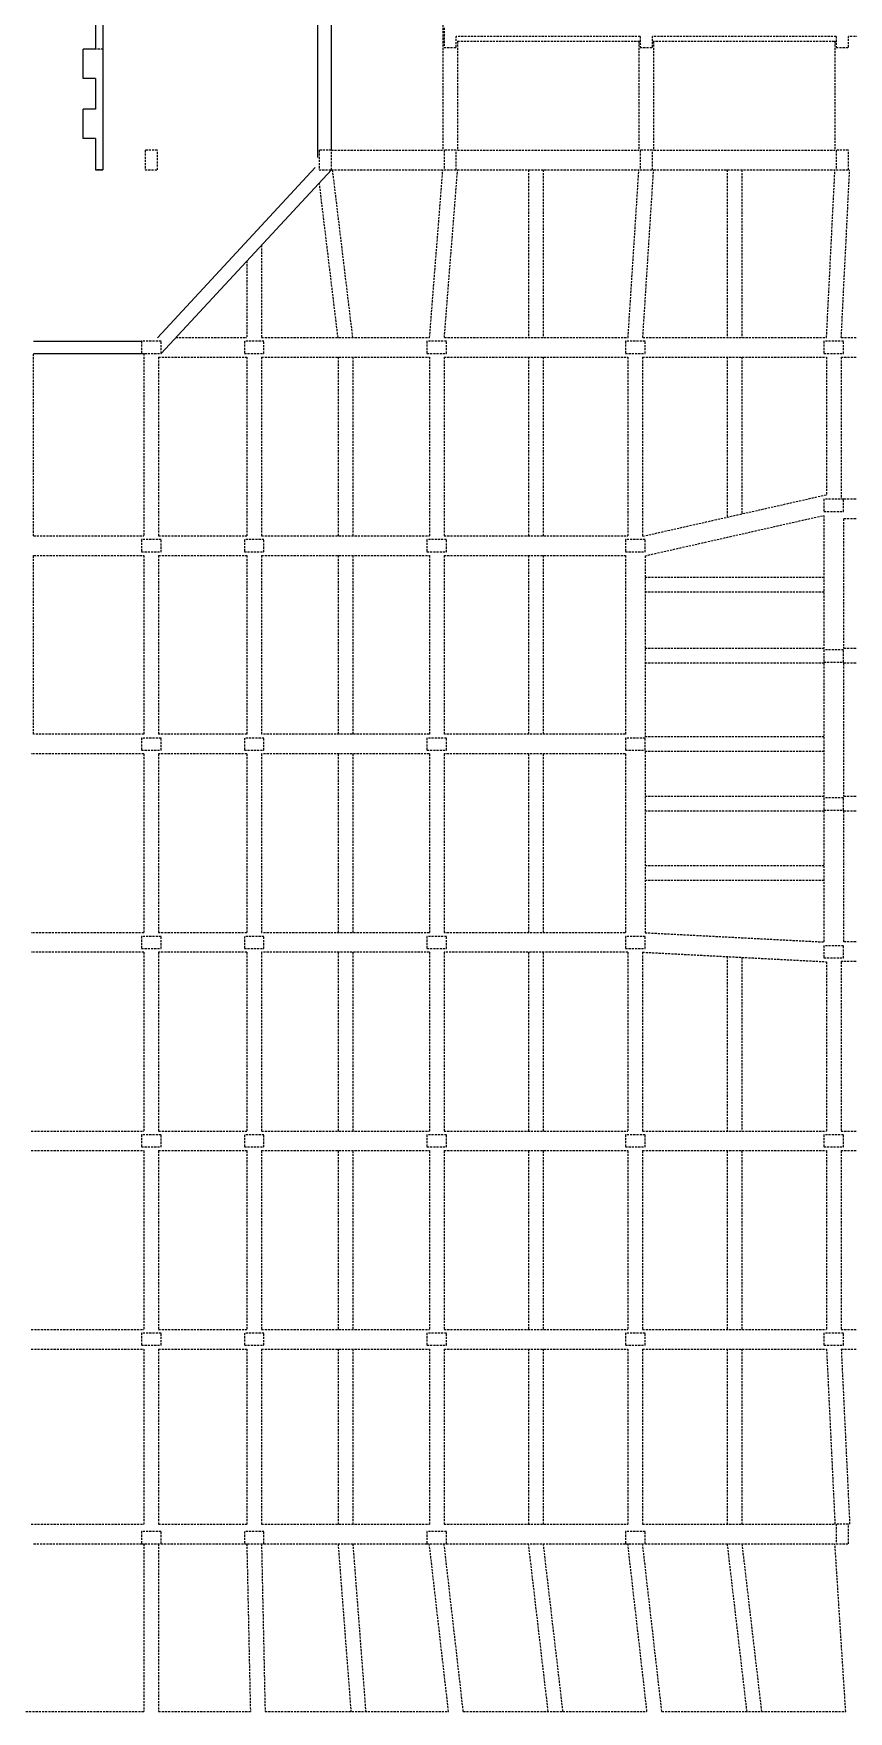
# Model space of a CAD drawing. Header units: millimetres. Extents: x 317501 to 2277231, y -321722 to 1186893.
# Drawn here: x 2016172 to 2049422, y 780578 to 849093 of the extents above; entities that cross this region are included whole.
import ezdxf

# ---------------------------------------------------------------- set-up
doc = ezdxf.new("R2010")
doc.units = ezdxf.units.MM
doc.header["$LTSCALE"] = 57
doc.linetypes.add('XS-지하주차장$0$HID', pattern=[2.3, 1.5, -0.8])
for name, color, linetype in [('XS-지하주차장$0$B', 9, 'XS-지하주차장$0$HID'), ('XS-지하주차장$0$G', 4, 'XS-지하주차장$0$HID'), ('XS-지하주차장$0$GG', 4, 'Continuous'), ('XS-지하주차장$0$W1-H', 11, 'XS-지하주차장$0$HID'), ('XS-지하주차장$0$W11', 40, 'Continuous'), ('XS-지하주차장$0$WG', 6, 'XS-지하주차장$0$HID')]:
    doc.layers.add(name, color=color, linetype=linetype)

# ---------------------------------------------------------------- blocks, each defined once
blk = doc.blocks.new('XS-지하주차장$0$B1-W')
at = {"layer": 'XS-지하주차장$0$W1-H'}
for p, q in [((84500, 119010), (84500, 118210)), ((85000, 118210), (85000, 118660)), ((92500, 118660), (85000, 118660)), ((92500, 118660), (92500, 118210)), ((100500, 118660), (93000, 118660)), ((93000, 118210), (93000, 118660)), ((100500, 118660), (100500, 118210)), ((108500, 118660), (101000, 118660)), ((101000, 118210), (101000, 118660)), ((70580, 118140), (69780, 118140)), ((69780, 116940), (69780, 118140)), ((70580, 118140), (70580, 113210)), ((84500, 118210), (85000, 118210)), ((92500, 118210), (93000, 118210)), ((100500, 118210), (101000, 118210)), ((70280, 116940), (69780, 116940)), ((70280, 116940), (70280, 115695)), ((69780, 114495), (69780, 115695)), ((70280, 115695), (69780, 115695)), ((70280, 114495), (69780, 114495)), ((70280, 114495), (70280, 113210)), ((72800, 114010), (72300, 114010)), ((72300, 114010), (72300, 113210)), ((72800, 113210), (72800, 114010)), ((79900, 114010), (79400, 114010)), ((79400, 114010), (79400, 113210)), ((79900, 113210), (79900, 114010)), ((85000, 114010), (84500, 114010)), ((84500, 114010), (84500, 113210)), ((85000, 113210), (85000, 114010)), ((93000, 114010), (92500, 114010)), ((92500, 114010), (92500, 113210)), ((93000, 113210), (93000, 114010)), ((101000, 114010), (100500, 114010)), ((100500, 114010), (100500, 113210)), ((101000, 113210), (101000, 114010)), ((70580, 113210), (70280, 113210)), ((72300, 113210), (72800, 113210)), ((79400, 113210), (79900, 113210)), ((84500, 113210), (85000, 113210)), ((92500, 113210), (93000, 113210)), ((100500, 113210), (101000, 113210)), ((72150, 106210), (72150, 105710)), ((72950, 106210), (72150, 106210)), ((72950, 105710), (72950, 106210)), ((76350, 106210), (76350, 105710)), ((77150, 106210), (76350, 106210)), ((77150, 105710), (77150, 106210)), ((83800, 106210), (83800, 105710)), ((84600, 106210), (83800, 106210)), ((84600, 105710), (84600, 106210)), ((91900, 106210), (91900, 105710)), ((92700, 106210), (91900, 106210)), ((92700, 105710), (92700, 106210)), ((100000, 106210), (100000, 105710)), ((100800, 106210), (100000, 106210)), ((100800, 105710), (100800, 106210)), ((72150, 105710), (72950, 105710)), ((76350, 105710), (77150, 105710)), ((83800, 105710), (84600, 105710)), ((91900, 105710), (92700, 105710)), ((100000, 105710), (100800, 105710)), ((100000, 99760), (100000, 99260)), ((100800, 99760), (100000, 99760)), ((100800, 99260), (100800, 99760)), ((100000, 99260), (100800, 99260)), ((72150, 98110), (72150, 97610)), ((72950, 98110), (72150, 98110)), ((72950, 97610), (72950, 98110)), ((76350, 98110), (76350, 97610)), ((77150, 98110), (76350, 98110)), ((77150, 97610), (77150, 98110)), ((83800, 98110), (83800, 97610)), ((84600, 98110), (83800, 98110)), ((84600, 97610), (84600, 98110)), ((91900, 98110), (91900, 97610)), ((92700, 98110), (91900, 98110)), ((92700, 97610), (92700, 98110)), ((72150, 97610), (72950, 97610)), ((76350, 97610), (77150, 97610)), ((83800, 97610), (84600, 97610)), ((91900, 97610), (92700, 97610)), ((100000, 93610), (100000, 93110)), ((100800, 93610), (100000, 93610)), ((100800, 93110), (100800, 93610)), ((100000, 93110), (100800, 93110)), ((72150, 90010), (72150, 89510)), ((72950, 90010), (72150, 90010)), ((72950, 89510), (72950, 90010)), ((76350, 90010), (76350, 89510)), ((77150, 90010), (76350, 90010)), ((77150, 89510), (77150, 90010)), ((83800, 90010), (83800, 89510)), ((84600, 90010), (83800, 90010)), ((84600, 89510), (84600, 90010)), ((91900, 90010), (91900, 89510)), ((92700, 90010), (91900, 90010)), ((92700, 89510), (92700, 90010)), ((72150, 89510), (72950, 89510)), ((76350, 89510), (77150, 89510)), ((83800, 89510), (84600, 89510)), ((91900, 89510), (92700, 89510)), ((100000, 87570), (100000, 87070)), ((100800, 87570), (100000, 87570)), ((100000, 87070), (100800, 87070)), ((100800, 87070), (100800, 87570)), ((72150, 81910), (72150, 81410)), ((72950, 81910), (72150, 81910)), ((72950, 81410), (72950, 81910)), ((76350, 81910), (76350, 81410)), ((77150, 81910), (76350, 81910)), ((77150, 81410), (77150, 81910)), ((83800, 81910), (83800, 81410)), ((84600, 81910), (83800, 81910)), ((84600, 81410), (84600, 81910)), ((91900, 81910), (91900, 81410)), ((92700, 81910), (91900, 81910)), ((92700, 81410), (92700, 81910)), ((72150, 81410), (72950, 81410)), ((76350, 81410), (77150, 81410)), ((83800, 81410), (84600, 81410)), ((91900, 81410), (92700, 81410)), ((100000, 81530), (100000, 81030)), ((100800, 81530), (100000, 81530)), ((100000, 81030), (100800, 81030)), ((100800, 81030), (100800, 81530)), ((72150, 73810), (72150, 73310)), ((72950, 73810), (72150, 73810)), ((72950, 73310), (72950, 73810)), ((76350, 73810), (76350, 73310)), ((77150, 73810), (76350, 73810)), ((77150, 73310), (77150, 73810)), ((83800, 73810), (83800, 73310)), ((84600, 73810), (83800, 73810)), ((84600, 73310), (84600, 73810)), ((91900, 73810), (91900, 73310)), ((92700, 73810), (91900, 73810)), ((92700, 73310), (92700, 73810)), ((100000, 73810), (100000, 73310)), ((100800, 73810), (100000, 73810)), ((100800, 73310), (100800, 73810)), ((72150, 73310), (72950, 73310)), ((76350, 73310), (77150, 73310)), ((83800, 73310), (84600, 73310)), ((91900, 73310), (92700, 73310)), ((100000, 73310), (100800, 73310)), ((72150, 65710), (72150, 65210)), ((72950, 65710), (72150, 65710)), ((72150, 65210), (72950, 65210)), ((72950, 65210), (72950, 65710)), ((76350, 65710), (76350, 65210)), ((77150, 65710), (76350, 65710)), ((76350, 65210), (77150, 65210)), ((77150, 65210), (77150, 65710)), ((83800, 65710), (83800, 65210)), ((84600, 65710), (83800, 65710)), ((83800, 65210), (84600, 65210)), ((84600, 65210), (84600, 65710)), ((91900, 65710), (91900, 65210)), ((92700, 65710), (91900, 65710)), ((91900, 65210), (92700, 65210)), ((92700, 65210), (92700, 65710)), ((100000, 65710), (100000, 65210)), ((100800, 65710), (100000, 65710)), ((100000, 65210), (100800, 65210)), ((100800, 65210), (100800, 65710)), ((72150, 57610), (72150, 57110)), ((72950, 57610), (72150, 57610)), ((72950, 57110), (72950, 57610)), ((76350, 57610), (76350, 57110)), ((77150, 57610), (76350, 57610)), ((77150, 57110), (77150, 57610)), ((83800, 57610), (83800, 57110)), ((84600, 57610), (83800, 57610)), ((84600, 57110), (84600, 57610)), ((91900, 57610), (91900, 57110)), ((92700, 57610), (91900, 57610)), ((92700, 57110), (92700, 57610)), ((101000, 57910), (100500, 57910)), ((100500, 57910), (100500, 57110)), ((101000, 57110), (101000, 57910)), ((72150, 57110), (72950, 57110)), ((76350, 57110), (77150, 57110)), ((83800, 57110), (84600, 57110)), ((91900, 57110), (92700, 57110)), ((100500, 57110), (101000, 57110))]:
    blk.add_line(p, q, dxfattribs=at)
blk = doc.blocks.new('XS-지하주차장$0$101')
at = {"layer": 'XS-지하주차장$0$W11'}
for p, q in [((29145, 18575), (29145, 27800)), ((29145, 27800), (40060, 27800)), ((30635, 27500), (29345, 27500)), ((29345, 18275), (29345, 27500)), ((30635, 27500), (30635, 27000)), ((32495, 27500), (32495, 27000)), ((32495, 27500), (35130, 27500)), ((35130, 27500), (35130, 27000)), ((36330, 27500), (37575, 27500)), ((36330, 27500), (36330, 27000)), ((37575, 27500), (37575, 27000)), ((38775, 27500), (38775, 27000)), ((38775, 27500), (40060, 27500)), ((40060, 27500), (40060, 27800)), ((32495, 27000), (30635, 27000)), ((36330, 27000), (35130, 27000)), ((38775, 27000), (37575, 27000)), ((37775, 24570), (36240, 24570)), ((36240, 24570), (36240, 24320)), ((37775, 24320), (36240, 24320)), ((37775, 24570), (37775, 24320)), ((30635, 22175), (30635, 21475)), ((30635, 22175), (32495, 22175)), ((32495, 22175), (32495, 19225)), ((30635, 21475), (31795, 21475)), ((31795, 21475), (31795, 20700)), ((31795, 19925), (31795, 20700)), ((30635, 19225), (30635, 19925)), ((30635, 19925), (31795, 19925)), ((30635, 19225), (32495, 19225)), ((20835, 10415), (20835, 18575)), ((29145, 18575), (20835, 18575)), ((21135, 15875), (21135, 18275)), ((21135, 18275), (23735, 18275)), ((23735, 17670), (23735, 18275)), ((24035, 17670), (24035, 18275)), ((26235, 18275), (24035, 18275)), ((26235, 17675), (26235, 18275)), ((26535, 18275), (28835, 18275)), ((26535, 17675), (26535, 18275)), ((28835, 13375), (28835, 18275)), ((29135, 10725), (29135, 18275)), ((29135, 18275), (29345, 18275)), ((23735, 17670), (24035, 17670)), ((26235, 17675), (26535, 17675)), ((26235, 15165), (26235, 16485)), ((26235, 16485), (26535, 16485)), ((26535, 15165), (26535, 16485)), ((37775, 17080), (36240, 17080)), ((36240, 16830), (36240, 17080)), ((37775, 16830), (36240, 16830)), ((37775, 16830), (37775, 17080)), ((21135, 15875), (23735, 15875)), ((23735, 15875), (23735, 16000)), ((24035, 16000), (23735, 16000)), ((24035, 15575), (24035, 16000)), ((21135, 11025), (21135, 15575)), ((21135, 15575), (24035, 15575)), ((26235, 15165), (26535, 15165)), ((23735, 11025), (23735, 14465)), ((23735, 14465), (24035, 14465)), ((24035, 10725), (24035, 14465)), ((32495, 14660), (30635, 14660)), ((30635, 13860), (30635, 14660)), ((32495, 14110), (32495, 14660)), ((35130, 14110), (35130, 14660)), ((36330, 14660), (35130, 14660)), ((36330, 13860), (36330, 14660)), ((37575, 13860), (37575, 14660)), ((38775, 14660), (37575, 14660)), ((38775, 14110), (38775, 14660)), ((26235, 13075), (26235, 13975)), ((26235, 13975), (26535, 13975)), ((26535, 13375), (26535, 13975)), ((36330, 13860), (30635, 13860)), ((35130, 14110), (32495, 14110)), ((40060, 13860), (37575, 13860)), ((40060, 14110), (38775, 14110)), ((40060, 14110), (40060, 13860)), ((7250, 13475), (0, 13475)), ((0, 13475), (0, 0)), ((300, 13175), (300, 10575)), ((4850, 13175), (300, 13175)), ((4850, 13175), (4850, 11685)), ((6950, 13175), (5150, 13175)), ((5150, 13175), (5150, 11685)), ((6950, 13175), (6950, 10065)), ((7250, 13475), (7250, 10415)), ((26235, 13075), (28835, 13075)), ((26535, 13375), (28835, 13375)), ((28835, 10725), (28835, 13075)), ((4850, 11685), (5150, 11685)), ((21135, 11025), (23735, 11025)), ((37775, 11090), (36240, 11090)), ((36240, 11090), (36240, 10840)), ((37775, 11090), (37775, 10840)), ((5840, 10575), (300, 10575)), ((5840, 10575), (5840, 10275)), ((20835, 10415), (7250, 10415)), ((21135, 10275), (21135, 10725)), ((21135, 10725), (24035, 10725)), ((28835, 10725), (29135, 10725)), ((37775, 10840), (36240, 10840)), ((5840, 10275), (300, 10275)), ((300, 10275), (300, 8925)), ((19235, 10065), (6950, 10065)), ((19235, 10065), (19235, 10275)), ((21135, 10275), (19235, 10275)), ((300, 8925), (1115, 8925)), ((1115, 8625), (1115, 8925)), ((2325, 8625), (2325, 8925)), ((2325, 8925), (3125, 8925)), ((3125, 8925), (3125, 8625)), ((4345, 8925), (4345, 8625)), ((4345, 8925), (5675, 8925)), ((5675, 8925), (5675, 7505)), ((8455, 8925), (7125, 8925)), ((7125, 8925), (7125, 7505)), ((8455, 8925), (8455, 8625)), ((9675, 8925), (9675, 8625)), ((10475, 8925), (9675, 8925)), ((10475, 8625), (10475, 8925)), ((11685, 8625), (11685, 8925)), ((12440, 8925), (11685, 8925)), ((13205, 8925), (12440, 8925)), ((13205, 8925), (13205, 8625)), ((15215, 8925), (14425, 8925)), ((14425, 8925), (14425, 8625)), ((15215, 8925), (15215, 7875)), ((17705, 8925), (18495, 8925)), ((17705, 8925), (17705, 7875)), ((18495, 8925), (18495, 8625)), ((19715, 8925), (20480, 8925)), ((19715, 8925), (19715, 8625)), ((21245, 8925), (20480, 8925)), ((21245, 8925), (21245, 8625)), ((23255, 8925), (22465, 8925)), ((22465, 8925), (22465, 8625)), ((23255, 8925), (23255, 7875)), ((25745, 8925), (26535, 8925)), ((25745, 8925), (25745, 7875)), ((26535, 8925), (26535, 8625)), ((27755, 8925), (28535, 8925)), ((27755, 8925), (27755, 8625)), ((28535, 8925), (28835, 8925)), ((28835, 8925), (28835, 370)), ((300, 8625), (1115, 8625)), ((300, 8625), (300, 4630)), ((2325, 8625), (3125, 8625)), ((4345, 8625), (5375, 8625)), ((5375, 8625), (5375, 7205)), ((8455, 8625), (7425, 8625)), ((7425, 8625), (7425, 7205)), ((10475, 8625), (9675, 8625)), ((12290, 8625), (11685, 8625)), ((12290, 4630), (12290, 8625)), ((12540, 8625), (12540, 1705)), ((13205, 8625), (12540, 8625)), ((14915, 8625), (14425, 8625)), ((14915, 8625), (14915, 7575)), ((18005, 8625), (18495, 8625)), ((18005, 8625), (18005, 7575)), ((19715, 8625), (20355, 8625)), ((20355, 8625), (20355, 4650)), ((20605, 8625), (20605, 4650)), ((21245, 8625), (20605, 8625)), ((22955, 8625), (22465, 8625)), ((22955, 8625), (22955, 7575)), ((26045, 8625), (26535, 8625)), ((26045, 8625), (26045, 7575)), ((27755, 8625), (28535, 8625)), ((28535, 8625), (28535, 1705)), ((30635, 8695), (30635, 7995)), ((30635, 8695), (32495, 8695)), ((32495, 5745), (32495, 8695)), ((2930, 7925), (2930, 7295)), ((2930, 7925), (3180, 7925)), ((3180, 7925), (3180, 7295)), ((9620, 7925), (9620, 7295)), ((9870, 7925), (9620, 7925)), ((9870, 7925), (9870, 7295)), ((16335, 7575), (14915, 7575)), ((16460, 7875), (15215, 7875)), ((16335, 4805), (16335, 7575)), ((16460, 7875), (17705, 7875)), ((16585, 4805), (16585, 7575)), ((16585, 7575), (18005, 7575)), ((24375, 7575), (22955, 7575)), ((24500, 7875), (23255, 7875)), ((24375, 4805), (24375, 7575)), ((24500, 7875), (25745, 7875)), ((24625, 4805), (24625, 7575)), ((24625, 7575), (26045, 7575)), ((30635, 7995), (31795, 7995)), ((31795, 7995), (31795, 7220)), ((2930, 7295), (3180, 7295)), ((5375, 7205), (6275, 7205)), ((5675, 7505), (6400, 7505)), ((6275, 1585), (6275, 7205)), ((7125, 7505), (6400, 7505)), ((6525, 1585), (6525, 7205)), ((7425, 7205), (6525, 7205)), ((9870, 7295), (9620, 7295)), ((31795, 6445), (31795, 7220)), ((35130, 6520), (35130, 7320)), ((36330, 7320), (35130, 7320)), ((36330, 6520), (36330, 7320)), ((37575, 6520), (37575, 7320)), ((38775, 7320), (37575, 7320)), ((38775, 6520), (38775, 7320)), ((30635, 5745), (30635, 6445)), ((30635, 6445), (31795, 6445)), ((36330, 6520), (35130, 6520)), ((38775, 6520), (37575, 6520)), ((30635, 5745), (32495, 5745)), ((16335, 4805), (16460, 4805)), ((16585, 4805), (16460, 4805)), ((24375, 4805), (24500, 4805)), ((24625, 4805), (24500, 4805)), ((300, 4630), (3180, 4630)), ((300, 4380), (3180, 4380)), ((300, 4380), (300, 1585)), ((3180, 4380), (3180, 4630)), ((12290, 4630), (9620, 4630)), ((9620, 4380), (9620, 4630)), ((12290, 4380), (9620, 4380)), ((12290, 1585), (12290, 4380)), ((20355, 4650), (20605, 4650)), ((2930, 2285), (2930, 3520)), ((2930, 3520), (3180, 3520)), ((3180, 2285), (3180, 3520)), ((9620, 2285), (9620, 3520)), ((9870, 3520), (9620, 3520)), ((9870, 2285), (9870, 3520)), ((20355, 3650), (20605, 3650)), ((20355, 3650), (20355, 1705)), ((20605, 3650), (20605, 1705)), ((37775, 3600), (36240, 3600)), ((36240, 3350), (36240, 3600)), ((37775, 3350), (37775, 3600)), ((16335, 1705), (16335, 3305)), ((16335, 3305), (16460, 3305)), ((16585, 3305), (16460, 3305)), ((16585, 1705), (16585, 3305)), ((24375, 1705), (24375, 3305)), ((24375, 3305), (24500, 3305)), ((24625, 3305), (24500, 3305)), ((24625, 1705), (24625, 3305)), ((37775, 3350), (36240, 3350)), ((2930, 2285), (3180, 2285)), ((9870, 2285), (9620, 2285)), ((300, 1585), (1600, 1585)), ((1600, 1285), (1600, 1585)), ((2910, 1585), (3310, 1585)), ((2910, 1285), (2910, 1585)), ((3310, 1285), (3310, 1585)), ((4920, 1585), (6275, 1585)), ((4920, 1285), (4920, 1585)), ((7880, 1585), (6525, 1585)), ((7880, 1285), (7880, 1585)), ((9890, 1585), (9490, 1585)), ((9490, 1285), (9490, 1585)), ((9890, 1285), (9890, 1585)), ((11200, 1285), (11200, 1585)), ((12290, 1585), (11200, 1585)), ((12540, 1705), (13170, 1705)), ((12540, 1405), (12540, 420)), ((12540, 1405), (13170, 1405)), ((13170, 1705), (13170, 1405)), ((14980, 1705), (16335, 1705)), ((14980, 1705), (14980, 1405)), ((14980, 1405), (16335, 1405)), ((16335, 1405), (16335, 420)), ((17940, 1705), (16585, 1705)), ((17940, 1405), (16585, 1405)), ((16585, 1405), (16585, 420)), ((17940, 1705), (17940, 1405)), ((20355, 1705), (19750, 1705)), ((19750, 1705), (19750, 1405)), ((20355, 1405), (19750, 1405)), ((20355, 1405), (20355, 420)), ((20605, 1705), (21210, 1705)), ((20605, 1405), (20605, 420)), ((20605, 1405), (21210, 1405)), ((21210, 1705), (21210, 1405)), ((23020, 1705), (24375, 1705)), ((23020, 1705), (23020, 1405)), ((23020, 1405), (24375, 1405)), ((24375, 1405), (24375, 420)), ((25980, 1705), (24625, 1705)), ((25980, 1405), (24625, 1405)), ((24625, 1405), (24625, 370)), ((25980, 1705), (25980, 1405)), ((28535, 1705), (27790, 1705)), ((27790, 1705), (27790, 1405)), ((28535, 1405), (27790, 1405)), ((28535, 1405), (28535, 370)), ((300, 1285), (1600, 1285)), ((300, 1285), (300, 300)), ((2910, 1285), (3310, 1285)), ((4920, 1285), (6275, 1285)), ((6275, 1285), (6275, 300)), ((7880, 1285), (6525, 1285)), ((6525, 1285), (6525, 300)), ((9890, 1285), (9490, 1285)), ((12290, 1285), (11200, 1285)), ((12290, 1285), (12290, 420)), ((32495, 920), (30635, 920)), ((30635, 370), (30635, 920)), ((32495, 420), (32495, 920)), ((35130, 420), (35130, 920)), ((36330, 920), (35130, 920)), ((36330, 420), (36330, 920)), ((38775, 920), (37575, 920)), ((37575, 420), (37575, 920)), ((38775, 420), (38775, 920)), ((0, 0), (12540, 0)), ((300, 300), (6275, 300)), ((6525, 300), (12240, 300)), ((12240, 420), (12240, 300)), ((12240, 420), (12290, 420)), ((12540, 420), (16335, 420)), ((12540, 120), (12540, 0)), ((12540, 120), (39810, 120)), ((16585, 420), (20355, 420)), ((20605, 420), (24375, 420)), ((24625, 370), (28535, 370)), ((30635, 370), (28835, 370)), ((32495, 420), (35130, 420)), ((36330, 420), (37575, 420)), ((38775, 420), (39560, 420))]:
    blk.add_line(p, q, dxfattribs=at)
for points in [[(36330, 20300), (35130, 20300), (35130, 21100), (36330, 21100)], [(38775, 20300), (37575, 20300), (37575, 21100), (38775, 21100)]]:
    blk.add_lwpolyline(points, close=True, dxfattribs=at)

msp = doc.modelspace()

# ---------------------------------------------------------------- linework, layer by layer
at = {"layer": 'XS-지하주차장$0$B'}
for p, q in [((2029198.8, 836677.6), (2028373.8, 843527.6)), ((2036371.6, 843527.6), (2036371.6, 836677.6)), ((2036971.6, 843527.6), (2036971.6, 836677.6)), ((2044471.6, 843527.6), (2044471.6, 836677.6)), ((2045071.6, 843527.6), (2045071.6, 836677.6)), ((2028594.4, 836677.6), (2027833, 843000.2)), ((2028596.6, 835877.6), (2028596.6, 828577.6)), ((2029196.6, 835877.6), (2029196.6, 828577.6)), ((2036371.6, 835877.6), (2036371.6, 828577.6)), ((2036971.6, 835877.6), (2036971.6, 828577.6)), ((2044471.6, 835877.6), (2044471.6, 829344.8)), ((2045071.6, 835877.6), (2045071.6, 829480.5)), ((2028596.6, 827777.6), (2028596.6, 820477.6)), ((2029196.6, 827777.6), (2029196.6, 820477.6)), ((2036371.6, 827777.6), (2036371.6, 820477.6)), ((2036971.6, 827777.6), (2036971.6, 820477.6)), ((2048421.6, 826877.6), (2041121.6, 826877.6)), ((2048421.6, 826277.6), (2041121.6, 826277.6)), ((2048421.6, 820377.6), (2041121.6, 820377.6)), ((2028596.6, 819677.6), (2028596.6, 812377.6)), ((2029196.6, 819677.6), (2029196.6, 812377.6)), ((2036371.6, 819677.6), (2036371.6, 812377.6)), ((2036971.6, 819677.6), (2036971.6, 812377.6)), ((2048421.6, 819777.6), (2041121.6, 819777.6)), ((2048421.6, 815107.6), (2041121.6, 815107.6)), ((2048421.6, 814507.6), (2041121.6, 814507.6)), ((2028596.6, 811577.6), (2028596.6, 804277.6)), ((2029196.6, 811577.6), (2029196.6, 804277.6)), ((2036371.6, 811577.6), (2036371.6, 804277.6)), ((2036971.6, 811577.6), (2036971.6, 804277.6)), ((2044471.6, 811402.6), (2044471.6, 804277.6)), ((2045071.6, 811371.4), (2045071.6, 804277.6)), ((2028596.6, 803477.6), (2028596.6, 796177.6)), ((2029196.6, 803477.6), (2029196.6, 796177.6)), ((2036371.6, 803477.6), (2036371.6, 796177.6)), ((2036971.6, 803477.6), (2036971.6, 796177.6)), ((2044471.6, 803477.6), (2044471.6, 796177.6)), ((2045071.6, 803477.6), (2045071.6, 796177.6)), ((2028596.6, 795377.6), (2028596.6, 788227.6)), ((2029196.6, 795377.6), (2029196.6, 788227.6)), ((2036371.6, 795377.6), (2036371.6, 788227.6)), ((2036971.6, 795377.6), (2036971.6, 788227.6)), ((2044471.6, 795377.6), (2044471.6, 788227.6)), ((2045071.6, 795377.6), (2045071.6, 788227.6)), ((2028595.7, 787427.6), (2029120.7, 780577.6)), ((2029197.5, 787427.6), (2029722.5, 780577.6)), ((2037169.6, 780577.6), (2036369.6, 787427.6)), ((2037773.7, 780577.6), (2036973.7, 787427.6)), ((2044469.6, 787427.6), (2045269.6, 780577.6)), ((2045073.7, 787427.6), (2045873.7, 780577.6))]:
    msp.add_line(p, q, dxfattribs=at)
at = {"layer": 'XS-지하주차장$0$G'}
for p, q in [((2032871.6, 848777.6), (2032871.6, 844327.6)), ((2033471.6, 848777.6), (2033471.6, 844327.6)), ((2040871.6, 848777.6), (2040871.6, 844327.6)), ((2041471.6, 848777.6), (2041471.6, 844327.6)), ((2048871.6, 848777.6), (2048871.6, 844327.6)), ((2028321.6, 844327.6), (2032871.6, 844327.6)), ((2033471.6, 844327.6), (2040871.6, 844327.6)), ((2041471.6, 844327.6), (2048871.6, 844327.6)), ((2028321.6, 843527.6), (2032870.7, 843527.6)), ((2032332.5, 836677.6), (2032870.7, 843527.6)), ((2032934.3, 836677.6), (2033472.5, 843527.6)), ((2033472.5, 843527.6), (2040871, 843527.6)), ((2040430.6, 836677.6), (2040871, 843527.6)), ((2041031.9, 836677.6), (2041472.2, 843527.6)), ((2041472.2, 843527.6), (2048871.2, 843527.6)), ((2048528.7, 836677.6), (2048871.2, 843527.6)), ((2049129.5, 836677.6), (2049472, 843527.6)), ((2025471.6, 840452), (2025471.6, 836677.6)), ((2024871.6, 839804.5), (2024871.6, 836677.6)), ((2021973.9, 836677.6), (2024871.6, 836677.6)), ((2025471.6, 836677.6), (2032332.5, 836677.6)), ((2032934.3, 836677.6), (2040430.6, 836677.6)), ((2041031.9, 836677.6), (2048528.7, 836677.6)), ((2049129.5, 836677.6), (2056626.8, 836677.6)), ((2016171.6, 828577.6), (2016171.6, 836027.6)), ((2020671.6, 836027.6), (2020671.6, 828577.6)), ((2021271.6, 835877.6), (2024871.6, 835877.6)), ((2021271.6, 835877.6), (2021271.6, 828577.6)), ((2024871.6, 835877.6), (2024871.6, 828577.6)), ((2025471.6, 835877.6), (2032321.6, 835877.6)), ((2025471.6, 835877.6), (2025471.6, 828577.6)), ((2032321.6, 835877.6), (2032321.6, 828577.6)), ((2032921.6, 835877.6), (2040421.6, 835877.6)), ((2032921.6, 835877.6), (2032921.6, 828577.6)), ((2040421.6, 835877.6), (2040421.6, 828577.6)), ((2041021.6, 835877.6), (2041021.6, 828565.1)), ((2041021.6, 835877.6), (2048521.6, 835877.6)), ((2048521.6, 835877.6), (2048521.6, 830260.3)), ((2049121.6, 835877.6), (2049121.6, 830077.6)), ((2049121.6, 835877.6), (2056621.6, 835877.6)), ((2041021.6, 828565.1), (2048521.6, 830260.3)), ((2053521.6, 830077.6), (2049221.6, 830077.6)), ((2041121.6, 827767.5), (2048421.6, 829417.5)), ((2048421.6, 829417.5), (2048421.6, 823977.6)), ((2049221.6, 829277.6), (2049221.6, 823977.6)), ((2053521.6, 829277.6), (2049221.6, 829277.6)), ((2016171.6, 828577.6), (2020671.6, 828577.6)), ((2021271.6, 828577.6), (2024871.6, 828577.6)), ((2025471.6, 828577.6), (2032321.6, 828577.6)), ((2032921.6, 828577.6), (2040421.6, 828577.6)), ((2016171.6, 820477.6), (2016171.6, 827777.6)), ((2016171.6, 827777.6), (2020671.6, 827777.6)), ((2020671.6, 827777.6), (2020671.6, 820477.6)), ((2021271.6, 827777.6), (2021271.6, 820477.6)), ((2021271.6, 827777.6), (2024871.6, 827777.6)), ((2024871.6, 827777.6), (2024871.6, 820477.6)), ((2025471.6, 827777.6), (2025471.6, 820477.6)), ((2025471.6, 827777.6), (2032321.6, 827777.6)), ((2032321.6, 827777.6), (2032321.6, 820477.6)), ((2032921.6, 827777.6), (2032921.6, 820477.6)), ((2032921.6, 827777.6), (2040321.6, 827777.6)), ((2040321.6, 827777.6), (2040321.6, 820477.6)), ((2041121.6, 827767.5), (2041121.6, 820377.6)), ((2048421.6, 823977.6), (2041121.6, 823977.6)), ((2053521.6, 823977.6), (2049221.6, 823977.6)), ((2048421.6, 823377.6), (2041121.6, 823377.6)), ((2048421.6, 823377.6), (2048421.6, 817937.6)), ((2049221.6, 823377.6), (2049221.6, 817937.6)), ((2053521.6, 823377.6), (2049221.6, 823377.6)), ((2020671.6, 820477.6), (2016171.6, 820477.6)), ((2024871.6, 820477.6), (2021271.6, 820477.6)), ((2032321.6, 820477.6), (2025471.6, 820477.6)), ((2040321.6, 820477.6), (2032921.6, 820477.6)), ((2020671.6, 819677.6), (2016071.6, 819677.6)), ((2020671.6, 819677.6), (2020671.6, 812377.6)), ((2024871.6, 819677.6), (2021271.6, 819677.6)), ((2021271.6, 819677.6), (2021271.6, 812377.6)), ((2024871.6, 819677.6), (2024871.6, 812377.6)), ((2032321.6, 819677.6), (2025471.6, 819677.6)), ((2025471.6, 819677.6), (2025471.6, 812377.6)), ((2032321.6, 819677.6), (2032321.6, 812377.6)), ((2040321.6, 819677.6), (2032921.6, 819677.6)), ((2032921.6, 819677.6), (2032921.6, 812377.6)), ((2040321.6, 819677.6), (2040321.6, 812377.6)), ((2041121.6, 819777.6), (2041121.6, 812378.1)), ((2048421.6, 817937.6), (2041121.6, 817937.6)), ((2053521.6, 817937.6), (2049221.6, 817937.6)), ((2048421.6, 817337.6), (2041121.6, 817337.6)), ((2048421.6, 817337.6), (2048421.6, 811998.1)), ((2049221.6, 817337.6), (2049221.6, 811997.6)), ((2053521.6, 817337.6), (2049221.6, 817337.6)), ((2020671.6, 812377.6), (2016071.6, 812377.6)), ((2024871.6, 812377.6), (2021271.6, 812377.6)), ((2032321.6, 812377.6), (2025471.6, 812377.6)), ((2040321.6, 812377.6), (2032921.6, 812377.6)), ((2041121.6, 812378.1), (2048421.6, 811998.1)), ((2053521.6, 811997.6), (2049221.6, 811997.6)), ((2020671.6, 811577.6), (2016071.6, 811577.6)), ((2020671.6, 811577.6), (2020671.6, 804277.6)), ((2024871.6, 811577.6), (2021271.6, 811577.6)), ((2021271.6, 811577.6), (2021271.6, 804277.6)), ((2024871.6, 811577.6), (2024871.6, 804277.6)), ((2032321.6, 811577.6), (2025471.6, 811577.6)), ((2025471.6, 811577.6), (2025471.6, 804277.6)), ((2032321.6, 811577.6), (2032321.6, 804277.6)), ((2040421.6, 811577.6), (2032921.6, 811577.6)), ((2032921.6, 811577.6), (2032921.6, 804277.6)), ((2040421.6, 811577.6), (2040421.6, 804277.6)), ((2041021.6, 811582.2), (2041021.6, 804277.6)), ((2041021.6, 811582.2), (2048521.6, 811191.8)), ((2048521.6, 811191.8), (2048521.6, 804277.6)), ((2049121.6, 811197.6), (2049121.6, 804277.6)), ((2053521.6, 811197.6), (2049121.6, 811197.6)), ((2016071.6, 804277.6), (2020671.6, 804277.6)), ((2021271.6, 804277.6), (2024871.6, 804277.6)), ((2025471.6, 804277.6), (2032321.6, 804277.6)), ((2032921.6, 804277.6), (2040421.6, 804277.6)), ((2041021.6, 804277.6), (2048521.6, 804277.6)), ((2049121.6, 804277.6), (2054086.6, 804277.6)), ((2016071.6, 803477.6), (2020671.6, 803477.6)), ((2020671.6, 803477.6), (2020671.6, 796177.6)), ((2021271.6, 803477.6), (2024871.6, 803477.6)), ((2021271.6, 803477.6), (2021271.6, 796177.6)), ((2024871.6, 803477.6), (2024871.6, 796177.6)), ((2025471.6, 803477.6), (2032321.6, 803477.6)), ((2025471.6, 803477.6), (2025471.6, 796177.6)), ((2032321.6, 803477.6), (2032321.6, 796177.6)), ((2032921.6, 803477.6), (2040421.6, 803477.6)), ((2032921.6, 803477.6), (2032921.6, 796177.6)), ((2040421.6, 803477.6), (2040421.6, 796177.6)), ((2041021.6, 803477.6), (2041021.6, 796177.6)), ((2041021.6, 803477.6), (2048521.6, 803477.6)), ((2048521.6, 803477.6), (2048521.6, 796177.6)), ((2049121.6, 803477.6), (2049121.6, 796177.6)), ((2049121.6, 803477.6), (2053271.6, 803477.6)), ((2016071.6, 796177.6), (2020671.6, 796177.6)), ((2021271.6, 796177.6), (2024871.6, 796177.6)), ((2025471.6, 796177.6), (2032321.6, 796177.6)), ((2032921.6, 796177.6), (2040421.6, 796177.6)), ((2041021.6, 796177.6), (2048521.6, 796177.6)), ((2049121.6, 796177.6), (2053271.6, 796177.6)), ((2016071.6, 795377.6), (2020671.6, 795377.6)), ((2020671.6, 795377.6), (2020671.6, 788227.6)), ((2021271.6, 795377.6), (2024871.6, 795377.6)), ((2021271.6, 795377.6), (2021271.6, 788227.6)), ((2024871.6, 795377.6), (2024871.6, 788227.6)), ((2025471.6, 795377.6), (2032321.6, 795377.6)), ((2025471.6, 795377.6), (2025471.6, 788227.6)), ((2032321.6, 795377.6), (2032321.6, 788227.6)), ((2032921.6, 795377.6), (2040421.6, 795377.6)), ((2032921.6, 795377.6), (2032921.6, 788227.6)), ((2040421.6, 795377.6), (2040421.6, 788227.6)), ((2041021.6, 795377.6), (2041021.6, 788227.6)), ((2041021.6, 795377.6), (2048528.5, 795377.6)), ((2048528.5, 795377.6), (2048871.3, 788227.6)), ((2049129.2, 795377.6), (2052871.6, 795377.6)), ((2049129.2, 795377.6), (2049472, 788227.6)), ((2016071.6, 788227.6), (2020671.6, 788227.6)), ((2021271.6, 788227.6), (2024871.6, 788227.6)), ((2025471.6, 788227.6), (2032321.6, 788227.6)), ((2032921.6, 788227.6), (2040421.6, 788227.6)), ((2041021.6, 788227.6), (2048871.3, 788227.6)), ((2016171.6, 787427.6), (2020571.6, 787427.6)), ((2020671.6, 787427.6), (2020671.6, 780577.6)), ((2021271.6, 787427.6), (2021271.6, 780577.6)), ((2021371.6, 787427.6), (2024771.6, 787427.6)), ((2024871.5, 787427.6), (2025018.3, 780577.6)), ((2025471.7, 787427.6), (2025618.5, 780577.6)), ((2025571.6, 787427.6), (2032221.6, 787427.6)), ((2033102.5, 780577.6), (2032319.7, 787427.6)), ((2033706.4, 780577.6), (2032923.6, 787427.6)), ((2033021.6, 787427.6), (2040321.6, 787427.6)), ((2041202.5, 780577.6), (2040419.7, 787427.6)), ((2041806.4, 780577.6), (2041023.6, 787427.6)), ((2041121.6, 787427.6), (2048871, 787427.6)), ((2049311.4, 780577.6), (2048871, 787427.6)), ((2015729.5, 780577.6), (2020671.6, 780577.6)), ((2021271.6, 780577.6), (2025018.3, 780577.6)), ((2025618.5, 780577.6), (2033102.5, 780577.6)), ((2033706.4, 780577.6), (2041202.5, 780577.6)), ((2041806.4, 780577.6), (2049311.4, 780577.6))]:
    msp.add_line(p, q, dxfattribs=at)
at = {"layer": 'XS-지하주차장$0$GG'}
for p, q in [((2027771.6, 844027.6), (2027771.6, 850127.6)), ((2028321.6, 844327.6), (2028321.6, 849727.6)), ((2021221.6, 836674.9), (2027664.4, 843627.6)), ((2021371.6, 836027.6), (2028321.6, 843527.6)), ((2016171.6, 836527.6), (2020571.6, 836527.6)), ((2016171.6, 836027.6), (2020571.6, 836027.6))]:
    msp.add_line(p, q, dxfattribs=at)
at = {"layer": 'XS-지하주차장$0$WG'}
for p, q in [((2032871.6, 849977.6), (2032871.6, 848777.6)), ((2033471.6, 848777.6), (2040921.6, 848777.6)), ((2041421.6, 848777.6), (2048921.6, 848777.6))]:
    msp.add_line(p, q, dxfattribs=at)

# ---------------------------------------------------------------- block references
at = {"layer": 'XS-지하주차장$0$W1-H'}
msp.add_blockref('XS-지하주차장$0$B1-W', (1948421.6, 730317.6), dxfattribs=at)
at = {"layer": 'XS-지하주차장$0$W11', "rotation": 270}
msp.add_blockref('XS-지하주차장$0$101', (1991201.6, 883587.6), dxfattribs=at)

doc.saveas('drawing.dxf')
